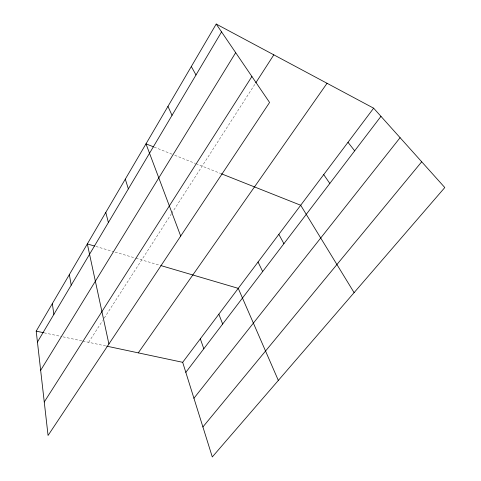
<?xml version="1.0" encoding="UTF-8"?>
<svg xmlns="http://www.w3.org/2000/svg" width="481" height="481" viewBox="0 0 481 481"><rect width="100%" height="100%" fill="white"/><g stroke="black" fill="none" stroke-linecap="round" stroke-linejoin="round"><path stroke-width="0.36" stroke-dasharray="2.4 1.8" d="M88.642 342.304L102.627 320.599M104.227 318.115L171.218 214.111M171.621 213.492L255.321 83.556M44.162 332.84L61.538 336.538M62.981 336.844L82.047 340.903M82.78 341.059L106.746 346.158M95.887 246.446L113.72 251.695M115.145 252.116L135.245 258.032M135.961 258.243L160.071 265.338M154.209 147.114L173.394 154.726M174.765 155.273L195.286 163.42M195.971 163.69L220.701 173.503"/><path stroke-width="0.72" d="M216.216 24.05L269.576 102.465L48.064 435.461L36.201 331.144L216.216 24.05L373.635 108.183L444.799 187.542L212.295 456.95L182.684 362.313L373.635 108.183M37.44 342.045L221.561 31.908M40.657 370.334L235.678 52.657M44.258 401.984L251.906 76.497M255.724 82.936L273.821 54.834M138.275 352.868L327.05 83.285M185.822 372.36L380.964 116.348M193.927 398.256L400.09 137.686M202.904 426.942L421.705 161.784M36.201 331.144L43.44 332.684M106.746 346.158L182.684 362.313M94.462 246.025L87.326 243.927L108.904 343.999M160.78 265.548L238.257 288.353L278.337 380.429M153.523 146.843L145.99 143.849L180.7 236.069M221.386 173.773L300.697 205.255L354.1 292.634M347.997 142.304L354.677 150.83M323.719 174.615L329.816 183.447M191.318 66.522L195.989 74.976M278.836 234.349L283.91 243.675M258.044 262.013L262.674 271.537M167.953 106.379L172.03 115.338M218.837 314.195L222.667 324.026M200.33 338.822L203.806 348.767M125.3 179.148L128.355 188.907M105.778 212.452L108.399 222.523M69.348 274.597L71.212 285.155M52.333 303.631L53.866 314.376"/></g></svg>
